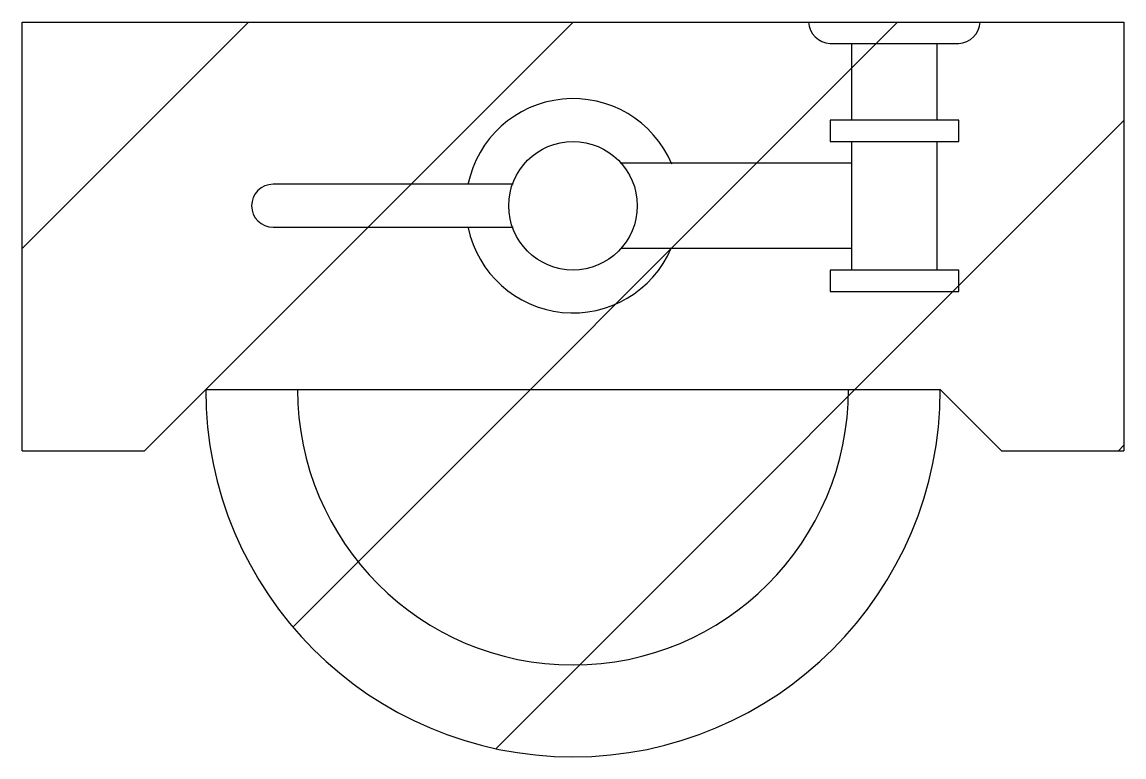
# Model space of a CAD drawing. Extents: x -9 to 9, y -12 to 0.
import ezdxf

# ---------------------------------------------------------------- set-up
doc = ezdxf.new("R2010")
doc.units = 0
doc.header["$MEASUREMENT"] = 0
doc.styles.add('ATTR', font='romans.shx', dxfattribs={"width": 0.8, "height": 1.2})

msp = doc.modelspace()

# ---------------------------------------------------------------- hatches: boundary and pattern name
h = msp.add_hatch()
h.set_pattern_fill('ANSI31', color=256, scale=30, style=0)
edge = h.paths.add_edge_path()
edge.add_arc((0, -6), 6, 180, 360)
edge.add_line((6, -6), (7, -7))
edge.add_line((7, -7), (9, -7))
edge.add_line((9, -7), (9, 0))
edge.add_line((9, 0), (-9, 0))
edge.add_line((-9, 0), (-9, -7))
edge.add_line((-9, -7), (-7, -7))
edge.add_line((-7, -7), (-6, -6))

# ---------------------------------------------------------------- linework, layer by layer
for p, q in [((3.85, 0), (6.65, 0)), ((4.2, -0.35), (6.3, -0.35)), ((4.55, -0.35), (4.55, -1.6)), ((5.95, -1.6), (5.95, -0.35)), ((4.2, -1.6), (4.2, -1.95)), ((6.3, -1.6), (4.2, -1.6)), ((6.3, -1.95), (6.3, -1.6)), ((4.2, -1.95), (6.3, -1.95)), ((4.55, -1.95), (4.55, -4.05)), ((5.95, -4.05), (5.95, -1.95)), ((0.773, -2.3), (4.55, -2.3)), ((-0.98, -2.6501), (-4.9, -2.6501)), ((-4.9, -3.35), (-0.98, -3.35)), ((4.55, -3.7), (0.784, -3.7)), ((4.2, -4.05), (4.2, -4.4001)), ((6.3, -4.05), (4.2, -4.05)), ((6.3, -4.4001), (6.3, -4.05)), ((4.2, -4.4001), (6.3, -4.4001)), ((-7, -7), (-6, -6)), ((-6, -6), (6, -6)), ((6, -6), (7, -7)), ((-9, -7), (-7, -7)), ((7, -7), (9, -7))]:
    msp.add_line(p, q)
msp.add_lwpolyline([(-9, -7), (-9, 0), (9, 0), (9, -7)])
msp.add_circle((0, -3), 1.05)
for centre, radius, start, end in [((4.215, 0.0154), 0.3657, 182.4084, 267.5916), ((6.285, 0.0154), 0.3657, 272.4084, 357.5916), ((0, -3), 1.75, 22.85047, 168.577), ((-4.9, -3), 0.35, 90, 270), ((0, -3), 1.75, 191.8763, 336.5863), ((0, -6), 6, 180, 0), ((0, -6), 4.5, 180, 0)]:
    msp.add_arc(centre, radius, start, end)

# ---------------------------------------------------------------- texts
at = {"style": 'ATTR', "width": 0.8, "flags": 9}
msp.add_attdef('ESTCODE', (0, 0), '', height=0.00000036, dxfattribs=at)

doc.saveas('drawing.dxf')
